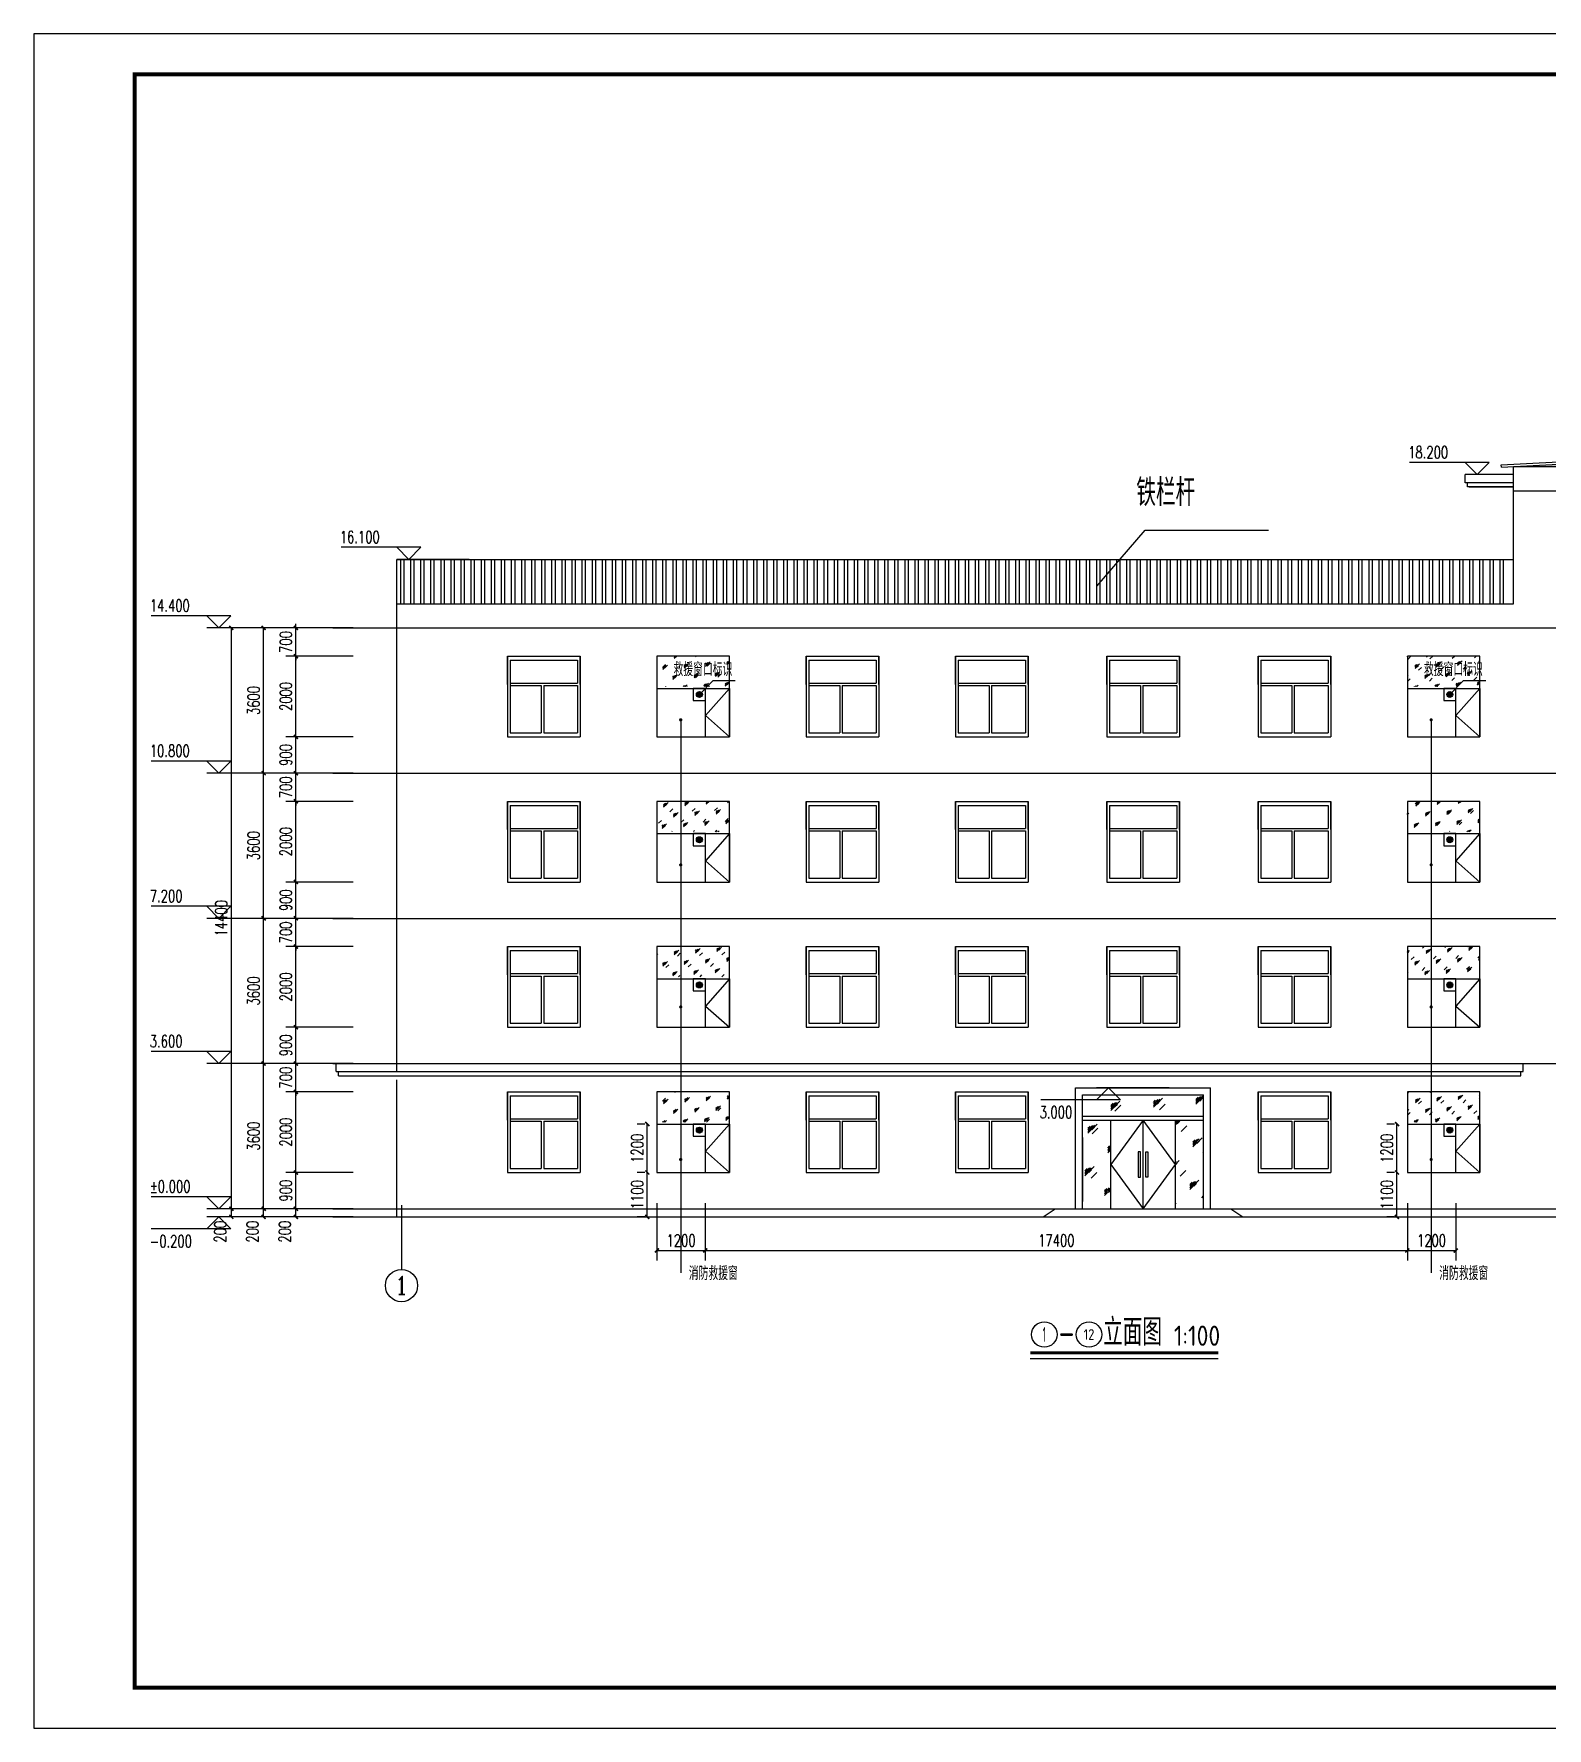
# Model space of a CAD drawing. Extents: x -522490 to 417652, y 450811 to 1108047.
# Drawn here: x 343352 to 380858, y 590586 to 632586 of the extents above; entities that cross this region are included whole.
import ezdxf
from ezdxf.enums import TextEntityAlignment as Align

# ---------------------------------------------------------------- set-up
doc = ezdxf.new("R2010")
doc.units = 0
doc.header["$LTSCALE"] = 1000
doc.header["$MEASUREMENT"] = 0
for name, color, linetype in [('AXIS', 3, 'Continuous'), ('AXIS_TEXT', 7, 'Continuous'), ('DIM_ELEV', 3, 'Continuous'), ('DIM_LEAD', 3, 'Continuous'), ('DIM_SYMB', 3, 'Continuous'), ('DOTE', 1, 'Continuous'), ('PUB_DIM', 3, 'Continuous'), ('PUB_TEXT', 7, 'Continuous'), ('PUB_TITLE', 4, 'Continuous'), ('zz-6', 7, 'Continuous')]:
    doc.layers.add(name, color=color, linetype=linetype)
doc.styles.add('_TCH_AXIS', font='COMPLEX', dxfattribs={"bigfont": 'GBCBIG'})
doc.styles.add('_TCH_DIM', font='SIMPLEX', dxfattribs={"bigfont": 'GBCBIG'})
doc.styles.add('_TCH_DIM_T3', font='SIMPLEX', dxfattribs={"width": 0.705882, "bigfont": 'GBCBIG'})
doc.styles.get("Standard").update_dxf_attribs({"font": 'gbenor.shx', "bigfont": 'gbcbig.shx'})
doc.dimstyles.new('_TCH_ARCH&&100', dxfattribs={"dimtxt": 297.5, "dimasz": 100, "dimexe": 250, "dimexo": 300, "dimgap": 100, "dimtad": 1, "dimdec": 0, "dimzin": 0, "dimdsep": 46, "dimtxsty": '_TCH_DIM_T3', "dimblk": 'ARCHTICK', "dimcen": 0.09, "dimclrt": 7, "dimazin": 2, "dimtfac": 1, "dimtdec": 0, "dimtix": 1, "dimtmove": 2, "dimatfit": 3, "dimfxl": 0, "dimtolj": 1, "dimtzin": 0, "dimarcsym": 0})

# ---------------------------------------------------------------- blocks, each defined once
blk = doc.blocks.new('1800c')
at = {"color": 4}
for p, q in [((254610, 94312), (256410, 94312)), ((254610, 94312), (254610, 92312)), ((254610, 93612), (254610, 94312)), ((254675, 94212), (256345, 94212)), ((254675, 94212), (254675, 92412)), ((256345, 94212), (256345, 93642)), ((256410, 94312), (256410, 92312)), ((256410, 93612), (256410, 94312)), ((254675, 93642), (256345, 93642)), ((254675, 93582), (255445, 93582)), ((255445, 93582), (255445, 92412)), ((255505, 93582), (256345, 93582)), ((255505, 93582), (255505, 92412)), ((256345, 93582), (256345, 92412)), ((254675, 92412), (255445, 92412)), ((255505, 92412), (256345, 92412)), ((254610, 92312), (256410, 92312))]:
    blk.add_line(p, q, dxfattribs=at)
blk = doc.blocks.new('UO9')
h = blk.add_hatch()
h.set_pattern_fill('玻璃1', color=256, scale=50, style=0)
h.set_pattern_definition([(45, (703483.34, 716934.87), (-244.9418, 244.9418), [112, -288]), (45, (703531.34, 716954.87), (-244.9418, 244.9418), [48, -352]), (45, (703483.34, 716954.87), (-244.9418, 244.9418), [80, -320]), (45, (703507.34, 716934.87), (268.70058, -268.70058), [100, -300]), (45, (703483.34, 716914.87), (-244.9418, 244.9418), [160, -240]), (45, (703483.34, 716974.87), (-244.9418, 244.9418), [40, -360])])
h.paths.add_polyline_path([(383648, 537281), (381848, 537281), (381848, 537152), (381848, 536981), (381848, 536531), (383648, 536531)])
h = blk.add_hatch(color=256)
edge = h.paths.add_edge_path()
edge.add_arc((382900, 536331), 75, 0, 360)
h = blk.add_hatch(color=256)
edge = h.paths.add_edge_path()
edge.add_arc((382900, 536331), 75, 0, 360)
for p, q in [((381848, 536481), (383648, 536481)), ((383048, 535281), (383048, 536481)), ((383648, 536481), (383648, 535281))]:
    blk.add_line(p, q)
for points in [[(381848, 537281), (381848, 535281), (383648, 535281), (383648, 537281), (381848, 537281)], [(382750, 536481), (382750, 536181), (383050, 536181), (383050, 536481), (382750, 536481)], [(382750, 536481), (382750, 536181), (383050, 536181), (383050, 536481), (382750, 536481)], [(383648, 536481), (383048, 535806), (383648, 535281)]]:
    blk.add_lwpolyline(points)
blk.add_circle((382900, 536331), 75)
blk.add_circle((382900, 536331), 75)
at = {"layer": 'DIM_LEAD', "const_width": 20}
blk.add_lwpolyline([(382922, 536313, 1), (382936, 536327, 1)], format="xyb", close=True, dxfattribs=at)
blk = doc.blocks.new('_ArchTick')
at = {"color": 0, "linetype": 'ByBlock', "const_width": 0.4}
blk.add_lwpolyline([(-0.5, -0.5), (0.5, 0.5)], dxfattribs=at)
blk = doc.blocks.new('*D97')
at = {"layer": 'Defpoints', "color": 0}
for p in [(377137, 605560), (377376, 605560), (377376, 604360)]:
    blk.add_point(p, dxfattribs=at)
at = {"layer": 'PUB_DIM', "color": 0, "lineweight": -2}
for p, q in [((377076, 605560), (376887, 605560)), ((377137, 604360), (377137, 605560)), ((377076, 604360), (376887, 604360))]:
    blk.add_line(p, q, dxfattribs=at)
at = {"layer": 'PUB_DIM', "color": 0, "lineweight": -2, "xscale": 100, "yscale": 100, "zscale": 100}
for p, rotation in [((377137, 605560), 90), ((377137, 604360), 270)]:
    blk.add_blockref('_ArchTick', p, dxfattribs=dict(at, rotation=rotation))
at = {"layer": 'PUB_DIM', "color": 7, "insert": (376888, 604960), "char_height": 297.5, "attachment_point": 5, "rotation": 90, "style": '_TCH_DIM_T3'}
blk.add_mtext('\\A1;1200', dxfattribs=at)
blk = doc.blocks.new('*D98')
at = {"layer": 'Defpoints', "color": 0}
for p in [(377137, 604360), (377376, 604360), (377376, 603260)]:
    blk.add_point(p, dxfattribs=at)
at = {"layer": 'PUB_DIM', "color": 0, "lineweight": -2}
for p, q in [((377076, 604360), (376887, 604360)), ((377137, 603260), (377137, 604360)), ((377076, 603260), (376887, 603260))]:
    blk.add_line(p, q, dxfattribs=at)
at = {"layer": 'PUB_DIM', "color": 0, "lineweight": -2, "xscale": 100, "yscale": 100, "zscale": 100}
for p, rotation in [((377137, 604360), 90), ((377137, 603260), 270)]:
    blk.add_blockref('_ArchTick', p, dxfattribs=dict(at, rotation=rotation))
at = {"layer": 'PUB_DIM', "color": 7, "insert": (376888, 603810), "char_height": 297.5, "attachment_point": 5, "rotation": 90, "style": '_TCH_DIM_T3'}
blk.add_mtext('\\A1;1100', dxfattribs=at)
blk = doc.blocks.new('*D99')
at = {"layer": 'Defpoints', "color": 0}
for p in [(358556, 605560), (358794, 605560), (358794, 604360)]:
    blk.add_point(p, dxfattribs=at)
at = {"layer": 'PUB_DIM', "color": 0, "lineweight": -2}
for p, q in [((358494, 605560), (358306, 605560)), ((358556, 604360), (358556, 605560)), ((358494, 604360), (358306, 604360))]:
    blk.add_line(p, q, dxfattribs=at)
at = {"layer": 'PUB_DIM', "color": 0, "lineweight": -2, "xscale": 100, "yscale": 100, "zscale": 100}
for p, rotation in [((358556, 605560), 90), ((358556, 604360), 270)]:
    blk.add_blockref('_ArchTick', p, dxfattribs=dict(at, rotation=rotation))
at = {"layer": 'PUB_DIM', "color": 7, "insert": (358307, 604960), "char_height": 297.5, "attachment_point": 5, "rotation": 90, "style": '_TCH_DIM_T3'}
blk.add_mtext('\\A1;1200', dxfattribs=at)
blk = doc.blocks.new('*D100')
at = {"layer": 'Defpoints', "color": 0}
for p in [(358556, 604360), (358794, 604360), (358794, 603260)]:
    blk.add_point(p, dxfattribs=at)
at = {"layer": 'PUB_DIM', "color": 0, "lineweight": -2}
for p, q in [((358494, 604360), (358306, 604360)), ((358556, 603260), (358556, 604360)), ((358494, 603260), (358306, 603260))]:
    blk.add_line(p, q, dxfattribs=at)
at = {"layer": 'PUB_DIM', "color": 0, "lineweight": -2, "xscale": 100, "yscale": 100, "zscale": 100}
for p, rotation in [((358556, 604360), 90), ((358556, 603260), 270)]:
    blk.add_blockref('_ArchTick', p, dxfattribs=dict(at, rotation=rotation))
at = {"layer": 'PUB_DIM', "color": 7, "insert": (358307, 603810), "char_height": 297.5, "attachment_point": 5, "rotation": 90, "style": '_TCH_DIM_T3'}
blk.add_mtext('\\A1;1100', dxfattribs=at)
blk = doc.blocks.new('*D101')
at = {"layer": 'Defpoints', "color": 0}
for p in [(358794, 603900), (359994, 603900), (359994, 602426)]:
    blk.add_point(p, dxfattribs=at)
at = {"layer": 'PUB_DIM', "color": 0, "lineweight": -2}
for p, q in [((358794, 603600), (358794, 602176)), ((359994, 603600), (359994, 602176)), ((358794, 602426), (359994, 602426))]:
    blk.add_line(p, q, dxfattribs=at)
at = {"layer": 'PUB_DIM', "color": 0, "lineweight": -2, "xscale": 100, "yscale": 100, "zscale": 100, "rotation": 180}
blk.add_blockref('_ArchTick', (358794, 602426), dxfattribs=at)
at = {"layer": 'PUB_DIM', "color": 0, "lineweight": -2, "xscale": 100, "yscale": 100, "zscale": 100}
blk.add_blockref('_ArchTick', (359994, 602426), dxfattribs=at)
at = {"layer": 'PUB_DIM', "color": 7, "insert": (359394, 602675), "char_height": 297.5, "attachment_point": 5, "style": '_TCH_DIM_T3'}
blk.add_mtext('\\A1;1200', dxfattribs=at)
blk = doc.blocks.new('*D102')
at = {"layer": 'Defpoints', "color": 0}
for p in [(359994, 603900), (377394, 603900), (377394, 602426)]:
    blk.add_point(p, dxfattribs=at)
at = {"layer": 'PUB_DIM', "color": 0, "lineweight": -2}
for p, q in [((359994, 603600), (359994, 602176)), ((377394, 603600), (377394, 602176)), ((359994, 602426), (377394, 602426))]:
    blk.add_line(p, q, dxfattribs=at)
at = {"layer": 'PUB_DIM', "color": 0, "lineweight": -2, "xscale": 100, "yscale": 100, "zscale": 100, "rotation": 180}
blk.add_blockref('_ArchTick', (359994, 602426), dxfattribs=at)
at = {"layer": 'PUB_DIM', "color": 0, "lineweight": -2, "xscale": 100, "yscale": 100, "zscale": 100}
blk.add_blockref('_ArchTick', (377394, 602426), dxfattribs=at)
at = {"layer": 'PUB_DIM', "color": 7, "insert": (368694, 602675), "char_height": 297.5, "attachment_point": 5, "style": '_TCH_DIM_T3'}
blk.add_mtext('\\A1;17400', dxfattribs=at)
blk = doc.blocks.new('*D103')
at = {"layer": 'Defpoints', "color": 0}
for p in [(377394, 603900), (378594, 603900), (378594, 602426)]:
    blk.add_point(p, dxfattribs=at)
at = {"layer": 'PUB_DIM', "color": 0, "lineweight": -2}
for p, q in [((377394, 603600), (377394, 602176)), ((378594, 603600), (378594, 602176)), ((377394, 602426), (378594, 602426))]:
    blk.add_line(p, q, dxfattribs=at)
at = {"layer": 'PUB_DIM', "color": 0, "lineweight": -2, "xscale": 100, "yscale": 100, "zscale": 100, "rotation": 180}
blk.add_blockref('_ArchTick', (377394, 602426), dxfattribs=at)
at = {"layer": 'PUB_DIM', "color": 0, "lineweight": -2, "xscale": 100, "yscale": 100, "zscale": 100}
blk.add_blockref('_ArchTick', (378594, 602426), dxfattribs=at)
at = {"layer": 'PUB_DIM', "color": 7, "insert": (377994, 602675), "char_height": 297.5, "attachment_point": 5, "style": '_TCH_DIM_T3'}
blk.add_mtext('\\A1;1200', dxfattribs=at)
blk = doc.blocks.new('*D214')
at = {"layer": 'Defpoints', "color": 0}
for p in [(349847, 603460), (351565, 603460), (351565, 603260)]:
    blk.add_point(p, dxfattribs=at)
at = {"layer": 'PUB_DIM', "color": 0, "lineweight": -2}
for p, q in [((351265, 603460), (349597, 603460)), ((351265, 603260), (349597, 603260)), ((349847, 603260), (349847, 603460))]:
    blk.add_line(p, q, dxfattribs=at)
at = {"layer": 'PUB_DIM', "color": 0, "lineweight": -2, "xscale": 100, "yscale": 100, "zscale": 100}
for p, rotation in [((349847, 603460), 90), ((349847, 603260), 270)]:
    blk.add_blockref('_ArchTick', p, dxfattribs=dict(at, rotation=rotation))
at = {"layer": 'PUB_DIM', "color": 7, "insert": (349572, 602890), "char_height": 297.5, "attachment_point": 5, "rotation": 90, "style": '_TCH_DIM_T3'}
blk.add_mtext('\\A1;200', dxfattribs=at)
blk = doc.blocks.new('*D215')
at = {"layer": 'Defpoints', "color": 0}
for p in [(349847, 604360), (351565, 604360), (351565, 603460)]:
    blk.add_point(p, dxfattribs=at)
at = {"layer": 'PUB_DIM', "color": 0, "lineweight": -2}
for p, q in [((351265, 604360), (349597, 604360)), ((349847, 603460), (349847, 604360)), ((351265, 603460), (349597, 603460))]:
    blk.add_line(p, q, dxfattribs=at)
at = {"layer": 'PUB_DIM', "color": 0, "lineweight": -2, "xscale": 100, "yscale": 100, "zscale": 100}
for p, rotation in [((349847, 604360), 90), ((349847, 603460), 270)]:
    blk.add_blockref('_ArchTick', p, dxfattribs=dict(at, rotation=rotation))
at = {"layer": 'PUB_DIM', "color": 7, "insert": (349598, 603910), "char_height": 297.5, "attachment_point": 5, "rotation": 90, "style": '_TCH_DIM_T3'}
blk.add_mtext('\\A1;900', dxfattribs=at)
blk = doc.blocks.new('*D216')
at = {"layer": 'Defpoints', "color": 0}
for p in [(349847, 606360), (351565, 606360), (351565, 604360)]:
    blk.add_point(p, dxfattribs=at)
at = {"layer": 'PUB_DIM', "color": 0, "lineweight": -2}
for p, q in [((351265, 606360), (349597, 606360)), ((349847, 604360), (349847, 606360)), ((351265, 604360), (349597, 604360))]:
    blk.add_line(p, q, dxfattribs=at)
at = {"layer": 'PUB_DIM', "color": 0, "lineweight": -2, "xscale": 100, "yscale": 100, "zscale": 100}
for p, rotation in [((349847, 606360), 90), ((349847, 604360), 270)]:
    blk.add_blockref('_ArchTick', p, dxfattribs=dict(at, rotation=rotation))
at = {"layer": 'PUB_DIM', "color": 7, "insert": (349598, 605360), "char_height": 297.5, "attachment_point": 5, "rotation": 90, "style": '_TCH_DIM_T3'}
blk.add_mtext('\\A1;2000', dxfattribs=at)
blk = doc.blocks.new('*D217')
at = {"layer": 'Defpoints', "color": 0}
for p in [(349847, 607060), (351565, 607060), (351565, 606360)]:
    blk.add_point(p, dxfattribs=at)
at = {"layer": 'PUB_DIM', "color": 0, "lineweight": -2}
for p, q in [((351265, 607060), (349597, 607060)), ((349847, 607060), (349847, 607160)), ((349847, 606360), (349847, 607060)), ((351265, 606360), (349597, 606360)), ((349847, 606360), (349847, 606260))]:
    blk.add_line(p, q, dxfattribs=at)
at = {"layer": 'PUB_DIM', "color": 0, "lineweight": -2, "xscale": 100, "yscale": 100, "zscale": 100}
for p, rotation in [((349847, 607060), 270), ((349847, 606360), 90)]:
    blk.add_blockref('_ArchTick', p, dxfattribs=dict(at, rotation=rotation))
at = {"layer": 'PUB_DIM', "color": 7, "insert": (349598, 606710), "char_height": 297.5, "attachment_point": 5, "rotation": 90, "style": '_TCH_DIM_T3'}
blk.add_mtext('\\A1;700', dxfattribs=at)
blk = doc.blocks.new('*D218')
at = {"layer": 'Defpoints', "color": 0}
for p in [(349847, 607960), (351565, 607960), (351565, 607060)]:
    blk.add_point(p, dxfattribs=at)
at = {"layer": 'PUB_DIM', "color": 0, "lineweight": -2}
for p, q in [((351265, 607960), (349597, 607960)), ((349847, 607060), (349847, 607960)), ((351265, 607060), (349597, 607060))]:
    blk.add_line(p, q, dxfattribs=at)
at = {"layer": 'PUB_DIM', "color": 0, "lineweight": -2, "xscale": 100, "yscale": 100, "zscale": 100}
for p, rotation in [((349847, 607960), 90), ((349847, 607060), 270)]:
    blk.add_blockref('_ArchTick', p, dxfattribs=dict(at, rotation=rotation))
at = {"layer": 'PUB_DIM', "color": 7, "insert": (349598, 607510), "char_height": 297.5, "attachment_point": 5, "rotation": 90, "style": '_TCH_DIM_T3'}
blk.add_mtext('\\A1;900', dxfattribs=at)
blk = doc.blocks.new('*D219')
at = {"layer": 'Defpoints', "color": 0}
for p in [(349847, 609960), (351565, 609960), (351565, 607960)]:
    blk.add_point(p, dxfattribs=at)
at = {"layer": 'PUB_DIM', "color": 0, "lineweight": -2}
for p, q in [((351265, 609960), (349597, 609960)), ((349847, 607960), (349847, 609960)), ((351265, 607960), (349597, 607960))]:
    blk.add_line(p, q, dxfattribs=at)
at = {"layer": 'PUB_DIM', "color": 0, "lineweight": -2, "xscale": 100, "yscale": 100, "zscale": 100}
for p, rotation in [((349847, 609960), 90), ((349847, 607960), 270)]:
    blk.add_blockref('_ArchTick', p, dxfattribs=dict(at, rotation=rotation))
at = {"layer": 'PUB_DIM', "color": 7, "insert": (349598, 608960), "char_height": 297.5, "attachment_point": 5, "rotation": 90, "style": '_TCH_DIM_T3'}
blk.add_mtext('\\A1;2000', dxfattribs=at)
blk = doc.blocks.new('*D220')
at = {"layer": 'Defpoints', "color": 0}
for p in [(349847, 610660), (351565, 610660), (351565, 609960)]:
    blk.add_point(p, dxfattribs=at)
at = {"layer": 'PUB_DIM', "color": 0, "lineweight": -2}
for p, q in [((349847, 610660), (349847, 610760)), ((351265, 610660), (349597, 610660)), ((349847, 609960), (349847, 610660)), ((351265, 609960), (349597, 609960)), ((349847, 609960), (349847, 609860))]:
    blk.add_line(p, q, dxfattribs=at)
at = {"layer": 'PUB_DIM', "color": 0, "lineweight": -2, "xscale": 100, "yscale": 100, "zscale": 100}
for p, rotation in [((349847, 610660), 270), ((349847, 609960), 90)]:
    blk.add_blockref('_ArchTick', p, dxfattribs=dict(at, rotation=rotation))
at = {"layer": 'PUB_DIM', "color": 7, "insert": (349598, 610310), "char_height": 297.5, "attachment_point": 5, "rotation": 90, "style": '_TCH_DIM_T3'}
blk.add_mtext('\\A1;700', dxfattribs=at)
blk = doc.blocks.new('*D221')
at = {"layer": 'Defpoints', "color": 0}
for p in [(349847, 611560), (351565, 611560), (351565, 610660)]:
    blk.add_point(p, dxfattribs=at)
at = {"layer": 'PUB_DIM', "color": 0, "lineweight": -2}
for p, q in [((351265, 611560), (349597, 611560)), ((349847, 610660), (349847, 611560)), ((351265, 610660), (349597, 610660))]:
    blk.add_line(p, q, dxfattribs=at)
at = {"layer": 'PUB_DIM', "color": 0, "lineweight": -2, "xscale": 100, "yscale": 100, "zscale": 100}
for p, rotation in [((349847, 611560), 90), ((349847, 610660), 270)]:
    blk.add_blockref('_ArchTick', p, dxfattribs=dict(at, rotation=rotation))
at = {"layer": 'PUB_DIM', "color": 7, "insert": (349598, 611110), "char_height": 297.5, "attachment_point": 5, "rotation": 90, "style": '_TCH_DIM_T3'}
blk.add_mtext('\\A1;900', dxfattribs=at)
blk = doc.blocks.new('*D222')
at = {"layer": 'Defpoints', "color": 0}
for p in [(349847, 613560), (351565, 613560), (351565, 611560)]:
    blk.add_point(p, dxfattribs=at)
at = {"layer": 'PUB_DIM', "color": 0, "lineweight": -2}
for p, q in [((351265, 613560), (349597, 613560)), ((349847, 611560), (349847, 613560)), ((351265, 611560), (349597, 611560))]:
    blk.add_line(p, q, dxfattribs=at)
at = {"layer": 'PUB_DIM', "color": 0, "lineweight": -2, "xscale": 100, "yscale": 100, "zscale": 100}
for p, rotation in [((349847, 613560), 90), ((349847, 611560), 270)]:
    blk.add_blockref('_ArchTick', p, dxfattribs=dict(at, rotation=rotation))
at = {"layer": 'PUB_DIM', "color": 7, "insert": (349598, 612560), "char_height": 297.5, "attachment_point": 5, "rotation": 90, "style": '_TCH_DIM_T3'}
blk.add_mtext('\\A1;2000', dxfattribs=at)
blk = doc.blocks.new('*D223')
at = {"layer": 'Defpoints', "color": 0}
for p in [(349847, 614260), (351565, 614260), (351565, 613560)]:
    blk.add_point(p, dxfattribs=at)
at = {"layer": 'PUB_DIM', "color": 0, "lineweight": -2}
for p, q in [((351265, 614260), (349597, 614260)), ((349847, 614260), (349847, 614360)), ((349847, 613560), (349847, 614260)), ((351265, 613560), (349597, 613560)), ((349847, 613560), (349847, 613460))]:
    blk.add_line(p, q, dxfattribs=at)
at = {"layer": 'PUB_DIM', "color": 0, "lineweight": -2, "xscale": 100, "yscale": 100, "zscale": 100}
for p, rotation in [((349847, 614260), 270), ((349847, 613560), 90)]:
    blk.add_blockref('_ArchTick', p, dxfattribs=dict(at, rotation=rotation))
at = {"layer": 'PUB_DIM', "color": 7, "insert": (349598, 613910), "char_height": 297.5, "attachment_point": 5, "rotation": 90, "style": '_TCH_DIM_T3'}
blk.add_mtext('\\A1;700', dxfattribs=at)
blk = doc.blocks.new('*D224')
at = {"layer": 'Defpoints', "color": 0}
for p in [(349847, 615160), (351565, 615160), (351565, 614260)]:
    blk.add_point(p, dxfattribs=at)
at = {"layer": 'PUB_DIM', "color": 0, "lineweight": -2}
for p, q in [((351265, 615160), (349597, 615160)), ((349847, 614260), (349847, 615160)), ((351265, 614260), (349597, 614260))]:
    blk.add_line(p, q, dxfattribs=at)
at = {"layer": 'PUB_DIM', "color": 0, "lineweight": -2, "xscale": 100, "yscale": 100, "zscale": 100}
for p, rotation in [((349847, 615160), 90), ((349847, 614260), 270)]:
    blk.add_blockref('_ArchTick', p, dxfattribs=dict(at, rotation=rotation))
at = {"layer": 'PUB_DIM', "color": 7, "insert": (349598, 614710), "char_height": 297.5, "attachment_point": 5, "rotation": 90, "style": '_TCH_DIM_T3'}
blk.add_mtext('\\A1;900', dxfattribs=at)
blk = doc.blocks.new('*D225')
at = {"layer": 'Defpoints', "color": 0}
for p in [(349847, 617160), (351565, 617160), (351565, 615160)]:
    blk.add_point(p, dxfattribs=at)
at = {"layer": 'PUB_DIM', "color": 0, "lineweight": -2}
for p, q in [((351265, 617160), (349597, 617160)), ((349847, 615160), (349847, 617160)), ((351265, 615160), (349597, 615160))]:
    blk.add_line(p, q, dxfattribs=at)
at = {"layer": 'PUB_DIM', "color": 0, "lineweight": -2, "xscale": 100, "yscale": 100, "zscale": 100}
for p, rotation in [((349847, 617160), 90), ((349847, 615160), 270)]:
    blk.add_blockref('_ArchTick', p, dxfattribs=dict(at, rotation=rotation))
at = {"layer": 'PUB_DIM', "color": 7, "insert": (349598, 616160), "char_height": 297.5, "attachment_point": 5, "rotation": 90, "style": '_TCH_DIM_T3'}
blk.add_mtext('\\A1;2000', dxfattribs=at)
blk = doc.blocks.new('*D226')
at = {"layer": 'Defpoints', "color": 0}
for p in [(349847, 617860), (351565, 617860), (351565, 617160)]:
    blk.add_point(p, dxfattribs=at)
at = {"layer": 'PUB_DIM', "color": 0, "lineweight": -2}
for p, q in [((351265, 617860), (349597, 617860)), ((349847, 617860), (349847, 617960)), ((349847, 617160), (349847, 617860)), ((351265, 617160), (349597, 617160)), ((349847, 617160), (349847, 617060))]:
    blk.add_line(p, q, dxfattribs=at)
at = {"layer": 'PUB_DIM', "color": 0, "lineweight": -2, "xscale": 100, "yscale": 100, "zscale": 100}
for p, rotation in [((349847, 617860), 270), ((349847, 617160), 90)]:
    blk.add_blockref('_ArchTick', p, dxfattribs=dict(at, rotation=rotation))
at = {"layer": 'PUB_DIM', "color": 7, "insert": (349598, 617510), "char_height": 297.5, "attachment_point": 5, "rotation": 90, "style": '_TCH_DIM_T3'}
blk.add_mtext('\\A1;700', dxfattribs=at)
blk = doc.blocks.new('*D865')
at = {"layer": 'Defpoints', "color": 0}
for p in [(348247, 603460), (349746, 603460), (349746, 603260)]:
    blk.add_point(p, dxfattribs=at)
at = {"layer": 'PUB_DIM', "color": 0, "lineweight": -2}
for p, q in [((349446, 603460), (347997, 603460)), ((349446, 603260), (347997, 603260)), ((348247, 603260), (348247, 603460))]:
    blk.add_line(p, q, dxfattribs=at)
at = {"layer": 'PUB_DIM', "color": 0, "lineweight": -2, "xscale": 100, "yscale": 100, "zscale": 100}
for p, rotation in [((348247, 603460), 90), ((348247, 603260), 270)]:
    blk.add_blockref('_ArchTick', p, dxfattribs=dict(at, rotation=rotation))
at = {"layer": 'PUB_DIM', "color": 7, "insert": (347972, 602890), "char_height": 297.5, "attachment_point": 5, "rotation": 90, "style": '_TCH_DIM_T3'}
blk.add_mtext('\\A1;200', dxfattribs=at)
blk = doc.blocks.new('*D866')
at = {"layer": 'Defpoints', "color": 0}
for p in [(348247, 617860), (349746, 617860), (349746, 603460)]:
    blk.add_point(p, dxfattribs=at)
at = {"layer": 'PUB_DIM', "color": 0, "lineweight": -2}
for p, q in [((349446, 617860), (347997, 617860)), ((348247, 603460), (348247, 617860)), ((349446, 603460), (347997, 603460))]:
    blk.add_line(p, q, dxfattribs=at)
at = {"layer": 'PUB_DIM', "color": 0, "lineweight": -2, "xscale": 100, "yscale": 100, "zscale": 100}
for p, rotation in [((348247, 617860), 90), ((348247, 603460), 270)]:
    blk.add_blockref('_ArchTick', p, dxfattribs=dict(at, rotation=rotation))
at = {"layer": 'PUB_DIM', "color": 7, "insert": (347998, 610660), "char_height": 297.5, "attachment_point": 5, "rotation": 90, "style": '_TCH_DIM_T3'}
blk.add_mtext('\\A1;14400', dxfattribs=at)
blk = doc.blocks.new('*D875')
at = {"layer": 'Defpoints', "color": 0}
for p in [(349047, 603460), (350765, 603460), (350765, 603260)]:
    blk.add_point(p, dxfattribs=at)
at = {"layer": 'PUB_DIM', "color": 0, "lineweight": -2}
for p, q in [((350465, 603460), (348797, 603460)), ((350465, 603260), (348797, 603260)), ((349047, 603260), (349047, 603460))]:
    blk.add_line(p, q, dxfattribs=at)
at = {"layer": 'PUB_DIM', "color": 0, "lineweight": -2, "xscale": 100, "yscale": 100, "zscale": 100}
for p, rotation in [((349047, 603460), 90), ((349047, 603260), 270)]:
    blk.add_blockref('_ArchTick', p, dxfattribs=dict(at, rotation=rotation))
at = {"layer": 'PUB_DIM', "color": 7, "insert": (348772, 602890), "char_height": 297.5, "attachment_point": 5, "rotation": 90, "style": '_TCH_DIM_T3'}
blk.add_mtext('\\A1;200', dxfattribs=at)
blk = doc.blocks.new('*D876')
at = {"layer": 'Defpoints', "color": 0}
for p in [(349047, 607060), (350765, 607060), (350765, 603460)]:
    blk.add_point(p, dxfattribs=at)
at = {"layer": 'PUB_DIM', "color": 0, "lineweight": -2}
for p, q in [((350465, 607060), (348797, 607060)), ((349047, 603460), (349047, 607060)), ((350465, 603460), (348797, 603460))]:
    blk.add_line(p, q, dxfattribs=at)
at = {"layer": 'PUB_DIM', "color": 0, "lineweight": -2, "xscale": 100, "yscale": 100, "zscale": 100}
for p, rotation in [((349047, 607060), 90), ((349047, 603460), 270)]:
    blk.add_blockref('_ArchTick', p, dxfattribs=dict(at, rotation=rotation))
at = {"layer": 'PUB_DIM', "color": 7, "insert": (348798, 605260), "char_height": 297.5, "attachment_point": 5, "rotation": 90, "style": '_TCH_DIM_T3'}
blk.add_mtext('\\A1;3600', dxfattribs=at)
blk = doc.blocks.new('*D877')
at = {"layer": 'Defpoints', "color": 0}
for p in [(349047, 610660), (350765, 610660), (350765, 607060)]:
    blk.add_point(p, dxfattribs=at)
at = {"layer": 'PUB_DIM', "color": 0, "lineweight": -2}
for p, q in [((350465, 610660), (348797, 610660)), ((349047, 607060), (349047, 610660)), ((350465, 607060), (348797, 607060))]:
    blk.add_line(p, q, dxfattribs=at)
at = {"layer": 'PUB_DIM', "color": 0, "lineweight": -2, "xscale": 100, "yscale": 100, "zscale": 100}
for p, rotation in [((349047, 610660), 90), ((349047, 607060), 270)]:
    blk.add_blockref('_ArchTick', p, dxfattribs=dict(at, rotation=rotation))
at = {"layer": 'PUB_DIM', "color": 7, "insert": (348798, 608860), "char_height": 297.5, "attachment_point": 5, "rotation": 90, "style": '_TCH_DIM_T3'}
blk.add_mtext('\\A1;3600', dxfattribs=at)
blk = doc.blocks.new('*D878')
at = {"layer": 'Defpoints', "color": 0}
for p in [(349047, 614260), (350765, 614260), (350765, 610660)]:
    blk.add_point(p, dxfattribs=at)
at = {"layer": 'PUB_DIM', "color": 0, "lineweight": -2}
for p, q in [((350465, 614260), (348797, 614260)), ((349047, 610660), (349047, 614260)), ((350465, 610660), (348797, 610660))]:
    blk.add_line(p, q, dxfattribs=at)
at = {"layer": 'PUB_DIM', "color": 0, "lineweight": -2, "xscale": 100, "yscale": 100, "zscale": 100}
for p, rotation in [((349047, 614260), 90), ((349047, 610660), 270)]:
    blk.add_blockref('_ArchTick', p, dxfattribs=dict(at, rotation=rotation))
at = {"layer": 'PUB_DIM', "color": 7, "insert": (348798, 612460), "char_height": 297.5, "attachment_point": 5, "rotation": 90, "style": '_TCH_DIM_T3'}
blk.add_mtext('\\A1;3600', dxfattribs=at)
blk = doc.blocks.new('*D879')
at = {"layer": 'Defpoints', "color": 0}
for p in [(349047, 617860), (350765, 617860), (350765, 614260)]:
    blk.add_point(p, dxfattribs=at)
at = {"layer": 'PUB_DIM', "color": 0, "lineweight": -2}
for p, q in [((350465, 617860), (348797, 617860)), ((349047, 614260), (349047, 617860)), ((350465, 614260), (348797, 614260))]:
    blk.add_line(p, q, dxfattribs=at)
at = {"layer": 'PUB_DIM', "color": 0, "lineweight": -2, "xscale": 100, "yscale": 100, "zscale": 100}
for p, rotation in [((349047, 617860), 90), ((349047, 614260), 270)]:
    blk.add_blockref('_ArchTick', p, dxfattribs=dict(at, rotation=rotation))
at = {"layer": 'PUB_DIM', "color": 7, "insert": (348798, 616060), "char_height": 297.5, "attachment_point": 5, "rotation": 90, "style": '_TCH_DIM_T3'}
blk.add_mtext('\\A1;3600', dxfattribs=at)

msp = doc.modelspace()

# ---------------------------------------------------------------- hatches: boundary and pattern name
h = msp.add_hatch()
h.set_pattern_fill('弯瓦屋面', color=253, scale=50, style=0)
h.set_pattern_definition([(0, (90193.75, 682858.85), (100, 100), [20, -80]), (45, (90233.75, 682868.855), (1e-14, 100), [28.28427, -113.137085]), (90, (90253.75, 682888.85), (-100, 100), [100]), (135, (90273.75, 682868.855), (-100, 1e-14), [28.28427, -113.137085]), (26.565051, (90213.75, 682858.855), (100, 8e-08), [22.36, -201.246798]), (333.434949, (90273.75, 682868.855), (100, -8e-08), [22.36, -201.246798])])
h.paths.add_polyline_path([(387664.3, 621859.6), (383844.3, 622059.6), (380024.3, 621859.6)])
h = msp.add_hatch()
h.set_pattern_fill('金属', color=253, scale=100, angle=45, style=0)
h.set_pattern_definition([(90, (90193.75, 682458.85), (-250, 4e-14), []), (90, (90277.08, 682542.2), (-250, 4e-14), [])])
h.paths.add_polyline_path([(380024.3, 619559.6), (352344.3, 619559.6), (352344.3, 618459.6), (380024.3, 618459.6)])
h.paths.add_polyline_path([(379943.4, 619559.6), (380024.3, 619559.6), (380024.3, 618459.6), (379883.7, 618459.6)], flags=16)
h = msp.add_hatch()
h.set_pattern_fill('玻璃1', color=4, scale=100, style=0)
h.set_pattern_definition([(45, (0, 15449), (-489.8836, 489.8836), [224, -576]), (45, (96, 15489), (-489.8836, 489.8836), [96, -704]), (45, (0, 15489), (-489.8836, 489.8836), [160, -640]), (45, (48, 15449), (537.40115, -537.40115), [200, -600]), (45, (0, 15409), (-489.8836, 489.8836), [320, -480]), (45, (0, 15529), (-489.8836, 489.8836), [80, -720])])
h.paths.add_polyline_path([(370044.3, 605659.3), (369344.3, 605659.3), (369344.3, 603459.6), (370044.3, 603459.6)])
h.paths.add_polyline_path([(372344.3, 605759.3), (372344.3, 606284.2), (369344.3, 606284.2), (369344.3, 605759.3)])
h.paths.add_polyline_path([(371644.3, 603459.6), (372344.3, 603459.6), (372344.3, 605659.3), (371644.3, 605659.3)])

# ---------------------------------------------------------------- linework, layer by layer
at = {"color": 5}
for p, q in [((379721.2, 621903.9), (383841.2, 622119.6)), ((379724.3, 621843.9), (383844.3, 622059.6)), ((380024.3, 621659.6), (378824.3, 621659.6)), ((380024.3, 621659.6), (378824.3, 621659.6)), ((378824.3, 621459.6), (378824.3, 621659.6)), ((380024.3, 621659.6), (378824.3, 621659.6)), ((379724.3, 621843.9), (379721.2, 621903.9)), ((380024.3, 621459.6), (378824.3, 621459.6)), ((378884.3, 621359.6), (378884.3, 621459.6)), ((380024.3, 621359.6), (378884.3, 621359.6)), ((378924.3, 621359.6), (380024.3, 621359.6)), ((378924.3, 621359.6), (380024.3, 621359.6)), ((379024.3, 621359.6), (380024.3, 621359.6)), ((379024.3, 621359.6), (380024.3, 621359.6)), ((352344.3, 617859.6), (352344.3, 618459.6)), ((352344.3, 618459.6), (380024.3, 618459.6)), ((352344.3, 606859.6), (352344.3, 617859.6)), ((350844.3, 607059.6), (380264.3, 607059.6)), ((350844.3, 606859.6), (350844.3, 607059.6)), ((378294.3, 607059.6), (380264.3, 607059.6)), ((378294.3, 607059.6), (380264.3, 607059.6)), ((380264.3, 606859.6), (380264.3, 607059.6)), ((350844.3, 606859.6), (380264.3, 606859.6)), ((350904.3, 606759.6), (350904.3, 606859.6)), ((350904.3, 606759.6), (380204.3, 606759.6)), ((380204.3, 606759.6), (380204.3, 606859.6))]:
    msp.add_line(p, q, dxfattribs=at)
msp.add_line((350765.2, 603259.6), (392289.8, 603259.6))
for points in [[(380024.3, 618459.6), (380024.3, 621859.6), (387664.3, 621859.6)], [(352344.3, 603259.6), (352344.3, 606659.6)], [(368369.3, 603259.6), (368669.3, 603459.6), (373019.3, 603459.6), (373319.3, 603259.6)]]:
    msp.add_lwpolyline(points, dxfattribs=at)
for points in [[(369709.1, 618904.9), (370894.5, 620279.9), (373952.1, 620279.9)], [(352344.3, 618459.6), (352344.3, 619559.6), (380024.3, 619559.6)]]:
    msp.add_lwpolyline(points)
at = {"color": 4}
for points in [[(370844.3, 605659.3), (370044.3, 604559.5), (370844.3, 603459.6)], [(370844.3, 603459.6), (371644.3, 604559.5), (370844.3, 605659.3)]]:
    msp.add_lwpolyline(points, dxfattribs=at)
for points in [[(370776.3, 604875.6), (370725.3, 604875.6), (370725.3, 604244.1), (370776.3, 604244.1)], [(370912.3, 604875.6), (370963.3, 604875.6), (370963.3, 604244.1), (370912.3, 604244.1)]]:
    msp.add_lwpolyline(points, close=True, dxfattribs=at)
at = {"layer": 'AXIS'}
msp.add_line((352464.3, 603551.3), (352464.3, 601956.6), dxfattribs=at)
msp.add_circle((352464.3, 601556.6), 400, dxfattribs=at)
at = {"layer": 'DIM_ELEV'}
for p, q in [((379424.3, 621959.6), (377445.3, 621959.6)), ((379124.3, 621659.6), (378824.3, 621959.6)), ((379697.2, 621659.6), (378824.3, 621659.6)), ((379124.3, 621659.6), (379424.3, 621959.6)), ((352944.3, 619859.6), (350965.3, 619859.6)), ((352644.3, 619559.6), (352344.3, 619859.6)), ((354144.3, 619559.6), (352344.3, 619559.6)), ((352644.3, 619559.6), (352944.3, 619859.6)), ((348235, 618159.6), (346256, 618159.6)), ((347935, 617859.6), (347635, 618159.6)), ((349435, 617859.6), (347635, 617859.6)), ((347935, 617859.6), (348235, 618159.6)), ((348235, 614559.6), (346256, 614559.6)), ((347935, 614259.6), (347635, 614559.6)), ((347935, 614259.6), (348235, 614559.6)), ((349435, 614259.6), (347635, 614259.6)), ((348235, 610959.6), (346256, 610959.6)), ((347935, 610659.6), (347635, 610959.6)), ((347935, 610659.6), (348235, 610959.6)), ((349435, 610659.6), (347635, 610659.6)), ((348235, 607359.6), (346256, 607359.6)), ((347935, 607059.6), (347635, 607359.6)), ((347935, 607059.6), (348235, 607359.6)), ((349435, 607059.6), (347635, 607059.6)), ((370288.4, 606159.2), (368309.4, 606159.2)), ((369988.4, 606459.2), (369688.4, 606159.2)), ((371488.4, 606459.2), (369688.4, 606459.2)), ((369988.4, 606459.2), (370288.4, 606159.2)), ((348235, 603759.6), (346256, 603759.6)), ((347935, 603459.6), (347635, 603759.6)), ((347935, 603459.6), (348235, 603759.6)), ((349435, 603459.6), (347635, 603459.6)), ((347935, 603259.6), (347635, 602959.6)), ((348635, 603259.6), (347635, 603259.6)), ((347935, 603259.6), (348235, 602959.6)), ((348235, 602959.6), (346256, 602959.6))]:
    msp.add_line(p, q, dxfattribs=at)
at = {"layer": 'DIM_LEAD'}
for p, q in [((359846.6, 616209.6), (360187.6, 616558.6)), ((360187.6, 616558.6), (360736.7, 616558.6)), ((378446.6, 616209.6), (378787.6, 616558.6)), ((378787.6, 616558.6), (379336.7, 616558.6))]:
    msp.add_line(p, q, dxfattribs=at)
at = {"layer": 'DIM_LEAD', "const_width": 40}
for points in [[(359832.6, 616195.3, 1), (359860.6, 616224, 1)], [(378432.6, 616195.3, 1), (378460.6, 616224, 1)]]:
    msp.add_lwpolyline(points, format="xyb", close=True, dxfattribs=at)
at = {"layer": 'DIM_SYMB'}
for p, q in [((359384.5, 615581), (359384.5, 601868)), ((377984.5, 615581), (377984.5, 601868)), ((359384.5, 601868), (359384.5, 601868)), ((359384.5, 601868), (359384.5, 601868)), ((377984.5, 601868), (377984.5, 601868)), ((377984.5, 601868), (377984.5, 601868))]:
    msp.add_line(p, q, dxfattribs=at)
at = {"layer": 'DIM_SYMB', "const_width": 40}
for points in [[(359384.5, 615601, 1), (359384.5, 615561, 1)], [(359384.5, 615601, 1), (359384.5, 615561, 1)], [(377984.5, 615601, 1), (377984.5, 615561, 1)], [(377984.5, 615601, 1), (377984.5, 615561, 1)], [(359384.5, 612005, 1), (359384.5, 611965, 1)], [(377984.5, 612005, 1), (377984.5, 611965, 1)], [(359384.5, 608483.5, 1), (359384.5, 608443.5, 1)], [(377984.5, 608483.5, 1), (377984.5, 608443.5, 1)], [(359384.5, 604701.5, 1), (359384.5, 604661.5, 1)], [(377984.5, 604701.5, 1), (377984.5, 604661.5, 1)]]:
    msp.add_lwpolyline(points, format="xyb", close=True, dxfattribs=at)
at = {"layer": 'DIM_SYMB', "const_width": 70}
msp.add_lwpolyline([(368045.8, 599887.9), (372707.5, 599887.9)], dxfattribs=at)
at = {"layer": 'DIM_SYMB'}
msp.add_lwpolyline([(368045.8, 599747.9), (372707.5, 599747.9)], dxfattribs=at)
at = {"layer": 'DOTE'}
for p, q in [((380024.3, 621859.6), (392289.8, 621859.6)), ((380024.3, 621259.6), (392289.8, 621259.6)), ((350765.2, 617859.6), (392289.8, 617859.6)), ((350765.2, 614259.6), (392289.8, 614259.6)), ((350765.2, 610659.6), (392289.8, 610659.6)), ((350765.2, 607059.6), (392289.8, 607059.6)), ((350765.2, 603459.6), (392289.8, 603459.6))]:
    msp.add_line(p, q, dxfattribs=at)
at = {"layer": 'PUB_TEXT'}
for centre in [(368395.8, 600342.9), (369504.1, 600342.9)]:
    msp.add_circle(centre, 315, dxfattribs=at)
at = {"layer": 'PUB_TITLE'}
msp.add_lwpolyline([(343352.5, 590585.6), (402752.5, 590585.6), (402752.5, 632585.6), (343352.5, 632585.6)], close=True, dxfattribs=at)
at = {"layer": 'PUB_TITLE', "const_width": 100}
msp.add_lwpolyline([(345852.5, 591585.6), (401752.5, 591585.6), (401752.5, 631585.6), (345852.5, 631585.6)], close=True, dxfattribs=at)
at = {"layer": 'zz-6', "color": 4}
for p, q in [((369169.3, 606459.2), (372519.3, 606459.2)), ((369169.3, 603459.6), (369169.3, 606459.2)), ((369344.3, 603459.6), (369344.3, 606284.2)), ((369344.3, 606284.2), (372344.3, 606284.2)), ((372344.3, 603459.6), (372344.3, 606284.2)), ((372519.3, 603459.6), (372519.3, 606459.2)), ((369344.3, 605759.3), (372344.3, 605759.3)), ((369344.3, 605659.3), (372344.3, 605659.3)), ((370044.3, 603459.6), (370044.3, 605659.3)), ((370844.3, 603459.6), (370844.3, 605659.3)), ((371644.3, 603459.6), (371644.3, 605659.3)), ((369344.3, 605229.6), (369344.3, 603643.2))]:
    msp.add_line(p, q, dxfattribs=at)

# ---------------------------------------------------------------- block references
for name, p in [('1800c', (100484.4, 522847.9)), ('UO9', (-23053.3, 79878.6)), ('1800c', (107884.4, 522847.9)), ('1800c', (111584.4, 522847.9)), ('1800c', (115334.4, 522847.9)), ('1800c', (119084.4, 522847.9)), ('UO9', (-4453.3, 79878.6)), ('1800c', (100484.4, 519247.9)), ('UO9', (-23053.3, 76278.6)), ('1800c', (107884.4, 519247.9)), ('1800c', (111584.4, 519247.9)), ('1800c', (115334.4, 519247.9)), ('1800c', (119084.4, 519247.9)), ('UO9', (-4453.3, 76278.6)), ('1800c', (100484.4, 515647.9)), ('UO9', (-23053.3, 72678.6)), ('1800c', (107884.4, 515647.9)), ('1800c', (111584.4, 515647.9)), ('1800c', (115334.4, 515647.9)), ('1800c', (119084.4, 515647.9)), ('UO9', (-4453.3, 72678.6)), ('1800c', (100484.4, 512047.9)), ('UO9', (-23053.3, 69078.6)), ('1800c', (107884.4, 512047.9)), ('1800c', (111584.4, 512047.9)), ('1800c', (119084.4, 512047.9)), ('1800c', (119084.4, 512047.9)), ('UO9', (-4453.3, 69078.6))]:
    msp.add_blockref(name, p)

# ---------------------------------------------------------------- texts
at = {"layer": 'AXIS_TEXT', "style": '_TCH_AXIS', "width": 1.80381}
msp.add_text('1', height=451.1, dxfattribs=at).set_placement((352298.4, 601331), (352630.3, 601331), align=Align.FIT)
at = {"layer": 'PUB_TEXT', "style": '_TCH_DIM', "width": 0.705882}
for s, p in [('18.200', (377415.3, 622064.6)), ('16.100', (350935.3, 619964.6)), ('14.400', (346226, 618264.6)), ('10.800', (346226, 614664.6)), ('7.200', (346226, 611064.6)), ('3.600', (346226, 607464.6)), ('3.000', (368279.4, 605704.2)), ('%%P0.000', (346226, 603864.6)), ('-0.200', (346226, 602504.6))]:
    msp.add_text(s, height=297.5, dxfattribs=at).set_placement(p)
at = {"layer": 'PUB_TEXT'}
for s, height, p in [('铁栏杆', 675.18, (370677.4, 620878.3)), ('立面图', 675.18, (369854.1, 600062.9)), ('-', 700, (368745.8, 600062.9)), ('1:100', 500, (371607.1, 600062.9))]:
    msp.add_text(s, height=height, dxfattribs=at).set_placement(p)
at = {"layer": 'PUB_TEXT', "style": '_TCH_DIM'}
for s, p in [('救援窗口标识', (359205.6, 616663.6)), ('救援窗口标识', (377805.6, 616663.6)), ('消防救援窗', (359584, 601693)), ('消防救援窗', (378184, 601693))]:
    msp.add_text(s, height=337.59, dxfattribs=at).set_placement(p)
at = {"layer": 'PUB_TEXT'}
for s, height, width, p, p2 in [('1', 369, 0.533333, (368354.8, 600158.4), (368436.8, 600158.4)), ('12', 265.9, 1.010379, (369369.8, 600210), (369638.5, 600210))]:
    msp.add_text(s, height=height, dxfattribs=dict(at, width=width)).set_placement(p, p2, align=Align.FIT)

# ---------------------------------------------------------------- dimensions: what is measured, and where the dimension line sits
at = {"layer": 'PUB_DIM'}
for p1, p2, distance, picture, middle in [((349745.8, 603459.6), (349745.8, 617859.6), 1498.8, '*D866', (347998.3, 610659.6)), ((350765.2, 614259.6), (350765.2, 617859.6), 1718.2, '*D879', (348798.3, 616059.6)), ((351565.2, 617159.6), (351565.2, 617859.6), 1718.2, '*D226', (349598.3, 617509.6)), ((351565.2, 615159.6), (351565.2, 617159.6), 1718.2, '*D225', (349598.3, 616159.6)), ((351565.2, 614259.6), (351565.2, 615159.6), 1718.2, '*D224', (349598.3, 614709.6)), ((350765.2, 610659.6), (350765.2, 614259.6), 1718.2, '*D878', (348798.3, 612459.6)), ((351565.2, 613559.6), (351565.2, 614259.6), 1718.2, '*D223', (349598.3, 613909.6)), ((351565.2, 611559.6), (351565.2, 613559.6), 1718.2, '*D222', (349598.3, 612559.6)), ((351565.2, 610659.6), (351565.2, 611559.6), 1718.2, '*D221', (349598.3, 611109.6)), ((350765.2, 607059.6), (350765.2, 610659.6), 1718.2, '*D877', (348798.3, 608859.6)), ((351565.2, 609959.6), (351565.2, 610659.6), 1718.2, '*D220', (349598.3, 610309.6)), ((351565.2, 607959.6), (351565.2, 609959.6), 1718.2, '*D219', (349598.3, 608959.6)), ((351565.2, 607059.6), (351565.2, 607959.6), 1718.2, '*D218', (349598.3, 607509.6)), ((350765.2, 603459.6), (350765.2, 607059.6), 1718.2, '*D876', (348798.3, 605259.6)), ((351565.2, 606359.6), (351565.2, 607059.6), 1718.2, '*D217', (349598.3, 606709.6)), ((351565.2, 604359.6), (351565.2, 606359.6), 1718.2, '*D216', (349598.3, 605359.6)), ((358794.3, 604359.6), (358794.3, 605559.6), 238.7, '*D99', (358306.9, 604959.6)), ((377375.7, 604359.6), (377375.7, 605559.6), 238.7, '*D97', (376888.3, 604959.6)), ((351565.2, 603459.6), (351565.2, 604359.6), 1718.2, '*D215', (349598.3, 603909.6)), ((358794.3, 603259.6), (358794.3, 604359.6), 238.7, '*D100', (358306.9, 603809.6)), ((377375.7, 603259.6), (377375.7, 604359.6), 238.7, '*D98', (376888.3, 603809.6)), ((358794.3, 603899.6), (359994.3, 603899.6), -1473.6, '*D101', (359394.3, 602674.8)), ((359994.3, 603899.6), (377394.3, 603899.6), -1473.6, '*D102', (368694.3, 602674.8)), ((377394.3, 603899.6), (378594.3, 603899.6), -1473.6, '*D103', (377994.3, 602674.8))]:
    dim = msp.add_aligned_dim(p1=p1, p2=p2, distance=distance, dimstyle='_TCH_ARCH&&100', dxfattribs=at)
    dim.commit()
    dim.dimension.update_dxf_attribs({"geometry": picture, "text_midpoint": middle})
for base, p1, p2, picture, middle in [((348247, 603459.6), (349745.8, 603259.6), (349745.8, 603459.6), '*D865', (347972, 602889.6)), ((349047, 603459.6), (350765.2, 603259.6), (350765.2, 603459.6), '*D875', (348772, 602889.6)), ((349847, 603459.6), (351565.2, 603259.6), (351565.2, 603459.6), '*D214', (349572, 602889.6))]:
    dim = msp.add_linear_dim(base=base, p1=p1, p2=p2, angle=90, dimstyle='_TCH_ARCH&&100', dxfattribs=at)
    dim.commit()
    dim.dimension.update_dxf_attribs({"geometry": picture, "text_midpoint": middle, "dimtype": 129})

doc.saveas('drawing.dxf')
